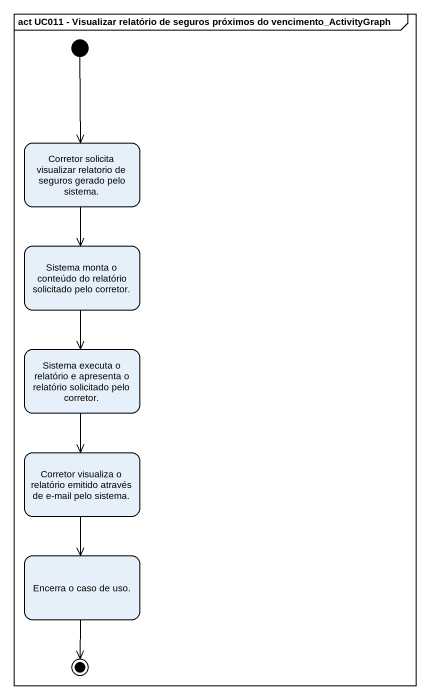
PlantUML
@startuml
mainframe act UC011 - Visualizar relatório de seguros próximos do vencimento_ActivityGraph
hide empty description
state "Corretor solicita visualizar relatorio de seguros gerado pelo sistema." as Corretor_solicita
state "Sistema monta o conteúdo do relatório solicitado pelo corretor." as Sistema_monta_o_conteúdo_do
state "Sistema executa o relatório e apresenta o relatório solicitado pelo corretor." as Sistema_executa_o_relatório
state "Corretor visualiza o relatório emitido através de e-mail pelo sistema." as Corretor_visualiza_o
state "Encerra o caso de uso." as Encerra_o_caso_de_uso
[*] --> Corretor_solicita
Corretor_solicita --> Sistema_monta_o_conteúdo_do
Sistema_monta_o_conteúdo_do --> Sistema_executa_o_relatório
Sistema_executa_o_relatório --> Corretor_visualiza_o
Corretor_visualiza_o --> Encerra_o_caso_de_uso
Encerra_o_caso_de_uso --> [*]
@enduml
